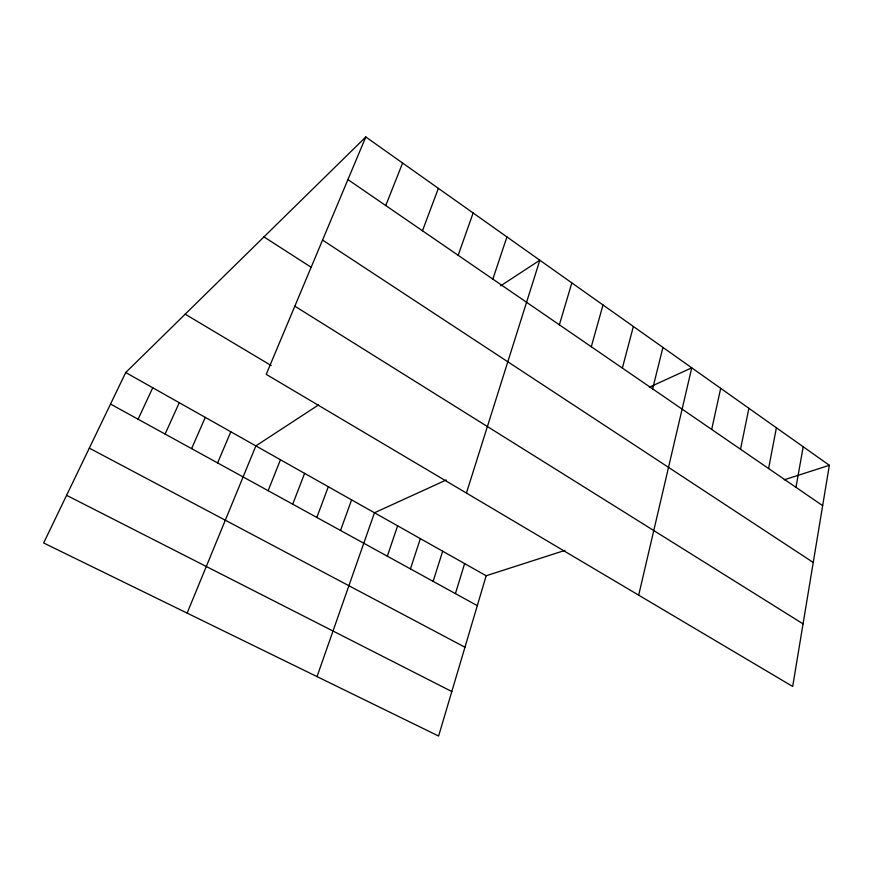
<?xml version="1.0" encoding="UTF-8"?>
<svg xmlns="http://www.w3.org/2000/svg" width="873" height="873" viewBox="0 0 873 873"><rect width="100%" height="100%" fill="white"/><g stroke="black" fill="none" stroke-linecap="round" stroke-linejoin="round"><path stroke-width="1.31" d="M829.35 465.287L792.684 686.462L266.232 374.364L365.809 136.963L829.35 465.287L784.249 479.801M795.969 487.33L803.204 446.769M768.6 468.528L776.392 427.781M740.522 449.235L748.892 408.302M711.702 429.44L720.694 388.332M638.687 595.168L691.754 367.828L649.392 387.186M652.633 388.867L662.934 347.41M622.373 368.09L633.361 326.469M591.294 346.734L603.003 304.972M559.375 324.811L571.837 282.896M564.907 550.405L486.174 575.744L438.606 736.037L43.65 542.973L125.723 372.52L365.809 136.963M455.411 593.618L464.622 563.598M466.433 493.049L539.83 260.219L500.709 285.809M433.117 581.363L442.687 551.234M410.43 568.89L420.36 538.641M492.852 279.109L506.94 236.932M387.317 556.199L397.63 525.819M317.03 676.597L374.473 512.778L446.234 479.997M458.161 255.287L473.133 212.979M340.525 530.478L351.601 499.88M316.834 517.46L328.313 486.752M422.477 230.778L438.366 188.361M292.717 504.201L304.612 473.373M385.757 205.548L402.606 163.033M268.142 490.691L280.462 459.765M187.128 613.108L255.865 445.896L318.492 404.952M217.595 462.919L230.81 431.775M191.602 448.624L205.286 417.381M165.095 434.067L179.271 402.715M138.087 419.215L152.753 387.765M66.588 495.318L451.81 691.536M89.319 448.133L464.96 647.231M110.533 404.068L477.302 605.644M125.723 372.52L486.174 575.744M185.196 314.171L271.197 365.536M294.834 306.172L803.062 623.868M263.962 236.889L311.323 267.378M322.563 240.064L813.243 562.463M347.934 179.576L822.661 505.663"/></g></svg>
